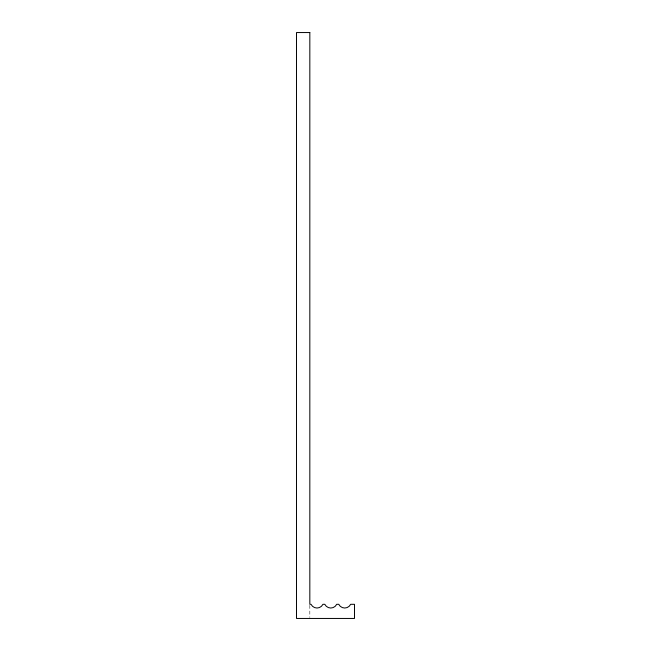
<?xml version="1.0" encoding="UTF-8"?>
<svg xmlns="http://www.w3.org/2000/svg" width="651" height="651" viewBox="0 0 651 651"><rect width="100%" height="100%" fill="white"/><g stroke="black" fill="none" stroke-linecap="round" stroke-linejoin="round"><path stroke-width="0.49" stroke-dasharray="3.25 2.44" d="M309.827 605.316L309.827 617.441"/><path stroke-width="0.98" d="M309.827 32.55L296.506 32.55L296.506 618.45L354.494 618.45L354.494 604.307L350.661 604.307A6.624 6.624 0 0 1 338.756 604.307L336.713 604.307A6.624 6.624 0 0 1 324.8 604.307L322.937 604.307A6.624 6.624 0 0 1 311.023 604.307L309.827 604.307L309.827 32.55"/></g></svg>
